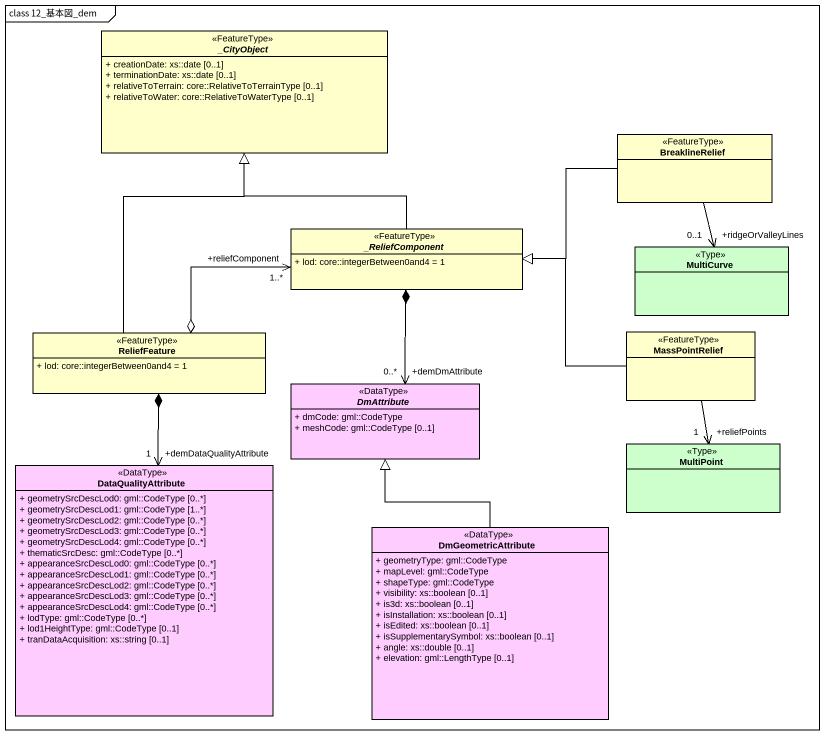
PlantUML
@startuml
mainframe class 12_基本図_dem
hide circle
hide empty members
skinparam classAttributeIconSize 0
abstract class "_CityObject" as CityObject <<FeatureType>> #FFFFCC {
  + creationDate: xs::date [0..1]
  + terminationDate: xs::date [0..1]
  + relativeToTerrain: core::RelativeToTerrainType [0..1]
  + relativeToWater: core::RelativeToWaterType [0..1]
}
class BreaklineRelief <<FeatureType>> #FFFFCC
abstract class "_ReliefComponent" as ReliefComponent <<FeatureType>> #FFFFCC {
  + lod: core::integerBetween0and4 = 1
}
class MultiCurve <<Type>> #CCFFCC
class ReliefFeature <<FeatureType>> #FFFFCC {
  + lod: core::integerBetween0and4 = 1
}
class MassPointRelief <<FeatureType>> #FFFFCC
abstract class DmAttribute <<DataType>> #FFCCFF {
  + dmCode: gml::CodeType
  + meshCode: gml::CodeType [0..1]
}
class MultiPoint <<Type>> #CCFFCC
class DataQualityAttribute <<DataType>> #FFCCFF {
  + geometrySrcDescLod0: gml::CodeType [0..*]
  + geometrySrcDescLod1: gml::CodeType [1..*]
  + geometrySrcDescLod2: gml::CodeType [0..*]
  + geometrySrcDescLod3: gml::CodeType [0..*]
  + geometrySrcDescLod4: gml::CodeType [0..*]
  + thematicSrcDesc: gml::CodeType [0..*]
  + appearanceSrcDescLod0: gml::CodeType [0..*]
  + appearanceSrcDescLod1: gml::CodeType [0..*]
  + appearanceSrcDescLod2: gml::CodeType [0..*]
  + appearanceSrcDescLod3: gml::CodeType [0..*]
  + appearanceSrcDescLod4: gml::CodeType [0..*]
  + lodType: gml::CodeType [0..*]
  + lod1HeightType: gml::CodeType [0..1]
  + tranDataAcquisition: xs::string [0..1]
}
class DmGeometricAttribute <<DataType>> #FFCCFF {
  + geometryType: gml::CodeType
  + mapLevel: gml::CodeType
  + shapeType: gml::CodeType
  + visibility: xs::boolean [0..1]
  + is3d: xs::boolean [0..1]
  + isInstallation: xs::boolean [0..1]
  + isEdited: xs::boolean [0..1]
  + isSupplementarySymbol: xs::boolean [0..1]
  + angle: xs::double [0..1]
  + elevation: gml::LengthType [0..1]
}
BreaklineRelief -left-|> ReliefComponent
ReliefComponent -up-|> CityObject
ReliefComponent "+reliefComponent\n1..*" <-left-o ReliefFeature
MultiCurve "+ridgeOrValleyLines\n0..1" <-up- BreaklineRelief
ReliefFeature -up-|> CityObject
MassPointRelief -left-|> ReliefComponent
DmAttribute "+demDmAttribute\n0..*" <-up-* ReliefComponent
MultiPoint "+reliefPoints\n1" <-up- MassPointRelief
DataQualityAttribute "+demDataQualityAttribute\n1" <-up-* ReliefFeature
DmGeometricAttribute -up-|> DmAttribute
@enduml
